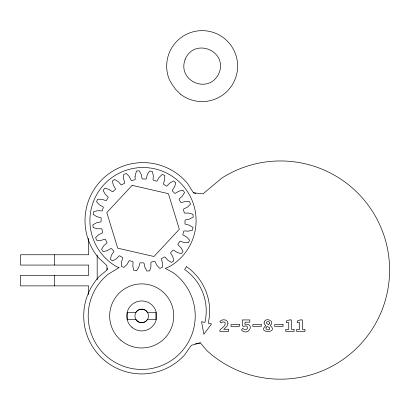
<?xml version="1.0" encoding="UTF-8"?>
<svg xmlns="http://www.w3.org/2000/svg" width="410" height="410" viewBox="0 0 410 410"><rect width="100%" height="100%" fill="white"/><g stroke="black" fill="none" stroke-linecap="round" stroke-linejoin="round"><path stroke-width="0.61" d="M107.087 269.908L106.825 265.465L98.385 257.649A57.994 57.994 0 0 1 105.959 175.982A57.994 57.994 0 0 1 187.621 183.562L193.453 192.813L203.027 193.833L221.959 177.981A109.111 109.111 0 0 1 367.119 203.734A109.111 109.111 0 0 1 354.117 350.586A109.111 109.111 0 0 1 206.691 350.437L200.346 342.857L191.316 345.307L184.602 354.957A57.994 57.994 0 0 1 102.679 358.822A57.994 57.994 0 0 1 98.815 276.899L107.087 269.908L107.215 268.084M195.38 343.887L200.346 342.857M193.453 192.813L195.852 193.351M97.175 255.005L97.175 279.769M88.657 238.215L88.657 254.759L20.5 254.759L20.5 265.065L88.657 265.065L88.657 275.32L20.5 275.32L20.5 285.872L88.657 285.872L88.657 294.713M54.581 254.759L54.581 265.065M54.581 275.32L54.581 285.872M135.003 176.725L135.228 179.073A0.61 0.61 0 0 1 134.741 179.785L131.8 180.492A0.61 0.61 0 0 1 131.046 180.077L129.263 176.536L126.331 173.471L123.743 174.46L123.615 178.704L124.666 182.527A0.61 0.61 0 0 1 124.379 183.342L121.719 184.782A0.61 0.61 0 0 1 120.883 184.582L118.244 181.62L114.615 179.416L112.376 181.046L113.35 185.176L115.353 188.6A0.61 0.61 0 0 1 115.287 189.456L113.088 191.542A0.61 0.61 0 0 1 112.232 191.562L108.916 189.379L104.842 188.195L103.1 190.348L105.109 194.084L107.927 196.872A0.61 0.61 0 0 1 108.086 197.717L106.508 200.3A0.61 0.61 0 0 1 105.683 200.541L101.916 199.296L97.672 199.204L96.55 201.73L99.456 204.821L102.9 206.789A0.61 0.61 0 0 1 103.274 207.562L102.413 210.463A0.61 0.61 0 0 1 101.68 210.909L97.718 210.678L93.598 211.688L93.167 214.425L96.77 216.659L100.609 217.664A0.61 0.61 0 0 1 101.167 218.315L101.091 221.344A0.61 0.61 0 0 1 100.496 221.964L96.611 222.763L92.896 224.808L93.183 227.56L97.247 228.785L101.214 228.759A0.61 0.61 0 0 1 101.921 229.246L102.628 232.188A0.61 0.61 0 0 1 102.218 232.947L98.672 234.725L95.607 237.662L96.601 240.245L100.839 240.378L104.668 239.327A0.61 0.61 0 0 1 105.478 239.609L106.923 242.274A0.61 0.61 0 0 1 106.718 243.109L103.756 245.744L101.557 249.372L103.182 251.612L107.312 250.643L110.736 248.639A0.61 0.61 0 0 1 111.592 248.701L113.678 250.899A0.61 0.61 0 0 1 113.698 251.76L111.52 255.071L110.331 259.146L112.483 260.888L116.22 258.879L119.013 256.06A0.61 0.61 0 0 1 119.853 255.901L122.436 257.485A0.61 0.61 0 0 1 122.677 258.305L121.432 262.072L121.339 266.315L123.871 267.443L126.962 264.537L128.924 261.088A0.61 0.61 0 0 1 129.698 260.719L132.599 261.575A0.61 0.61 0 0 1 133.05 262.308L132.82 266.269L133.829 270.39L136.561 270.825L138.795 267.217L139.8 263.379A0.61 0.61 0 0 1 140.451 262.82L143.479 262.897A0.61 0.61 0 0 1 144.1 263.492L144.904 267.376L146.944 271.097L149.696 270.805L150.921 266.746L150.9 262.779A0.61 0.61 0 0 1 151.382 262.067L154.329 261.36A0.61 0.61 0 0 1 155.083 261.775L156.861 265.316L159.797 268.381L162.38 267.392L162.514 263.148L161.463 259.325A0.61 0.61 0 0 1 161.75 258.51L164.41 257.07A0.61 0.61 0 0 1 165.245 257.27L167.88 260.232L171.508 262.436L173.748 260.806L172.779 256.675L170.775 253.252A0.61 0.61 0 0 1 170.842 252.396L173.035 250.31A0.61 0.61 0 0 1 173.896 250.29L177.207 252.473L181.281 253.657L183.024 251.504L181.02 247.768L178.196 244.98A0.61 0.61 0 0 1 178.037 244.134L179.621 241.551A0.61 0.61 0 0 1 180.446 241.311L184.208 242.561L188.451 242.648L189.579 240.122L186.673 237.031L183.224 235.068A0.61 0.61 0 0 1 182.855 234.289L183.716 231.389A0.61 0.61 0 0 1 184.449 230.943L188.405 231.173L192.526 230.164L192.961 227.427L189.353 225.192L185.515 224.188A0.61 0.61 0 0 1 184.956 223.537L185.038 220.513A0.61 0.61 0 0 1 185.627 219.888L189.512 219.089L193.233 217.044L192.946 214.292L188.882 213.067L184.915 213.092A0.61 0.61 0 0 1 184.203 212.605L183.501 209.664A0.61 0.61 0 0 1 183.911 208.905L187.457 207.127L190.517 204.19L189.528 201.607L185.284 201.474L181.461 202.525A0.61 0.61 0 0 1 180.651 202.243L179.206 199.583A0.61 0.61 0 0 1 179.406 198.748L182.373 196.108L184.572 192.48L182.942 190.24L178.811 191.214L175.388 193.218A0.61 0.61 0 0 1 174.532 193.151L172.451 190.952A0.61 0.61 0 0 1 172.431 190.096L174.609 186.781L175.793 182.706L173.64 180.964L169.904 182.973L167.116 185.791A0.61 0.61 0 0 1 166.27 185.95L163.692 184.367A0.61 0.61 0 0 1 163.446 183.547L164.697 179.78L164.789 175.536L162.257 174.409L159.167 177.315L157.204 180.764A0.61 0.61 0 0 1 156.43 181.138L153.524 180.277A0.61 0.61 0 0 1 153.079 179.544L153.309 175.583L152.3 171.462L149.563 171.026L147.328 174.634L146.329 178.473A0.61 0.61 0 0 1 145.673 179.032L142.649 178.955A0.61 0.61 0 0 1 142.024 178.36L141.224 174.475L139.185 170.755L136.427 171.047L135.003 176.725M242.74 319.933L242.433 325.771L243.612 326.534C244.78 325.755 246.712 325.627 247.517 326.965L247.512 328.512C246.405 330.158 243.945 329.558 242.705 328.389L241.505 330.076C248.578 336.912 255.394 322.757 244.852 324.351L245.047 322.188L249.813 322.188L249.813 319.933L242.74 319.933M264.153 322.204L264.204 323.756L265.772 325.699C256.501 333.586 279.558 333.366 270.134 325.407C275.751 321.496 265.624 316.633 264.153 322.204M227.98 323.387C227.77 325.976 225.459 327.692 223.742 329.368L228.58 329.225L228.58 331.475L219.909 331.475L219.909 329.953C221.651 327.903 226.704 325.591 224.941 322.255L222.881 321.896L221.215 322.988L219.78 321.553C221.938 318.647 227.996 319.19 227.98 323.387M269.59 323.059L268.719 324.751L266.587 323.531L266.541 322.311C267.258 321.05 269.672 321.476 269.59 323.059M265.977 327.687L266.049 328.902C266.813 330.055 268.883 330.224 269.683 329.04L269.606 327.733L267.028 326.386L265.977 327.687M185.223 59.183C176.643 81.38 209.377 95.115 219.073 73.036C227.857 50.825 194.53 37.187 185.223 59.183M136.668 311.344L135.946 312.384L127.618 312.384L127.618 319.672L135.976 319.61C138.395 323.633 144.935 323.746 147.339 319.672L155.897 319.672L155.897 312.384L147.508 312.384C145.34 308.587 139.538 308.053 136.668 311.344M186.545 266.695L184.597 269.493A50.399 50.399 0 0 1 204.897 322.414L201.571 321.671L203.857 334.268L211.539 323.936L208.213 323.193A53.807 53.807 0 0 0 186.545 266.695M132.153 185.346L106.795 212.585L117.706 248.163L153.975 256.506L179.334 229.267L168.423 193.689L132.153 185.346M119.023 267.643L108.225 274.193A53.51 53.51 0 0 0 103.048 352.928A53.51 53.51 0 0 0 181.937 351.221A53.51 53.51 0 0 0 173.358 272.783L165.281 268.35L169.55 266.582A53.09 53.09 0 0 0 183.67 186.478A53.09 53.09 0 0 0 102.336 186.478A53.09 53.09 0 0 0 116.46 266.582L119.023 267.643M289.46 319.933L286.349 320.989L286.349 322.644L288.753 322.644L288.753 329.312L285.785 329.312L285.785 331.475L294.042 331.475L294.042 329.312L291.423 329.312L291.423 319.933L289.46 319.933M300.366 319.933L297.26 320.989L297.26 322.644L299.659 322.644L299.659 329.312L296.696 329.312L296.696 331.475L304.948 331.475L304.948 329.312L302.329 329.312L302.329 319.933L300.366 319.933M239.394 324.535L231.035 324.535L231.035 326.427L239.394 326.427L239.394 324.535M261.211 324.535L252.847 324.535L252.847 326.427L261.211 326.427L261.211 324.535M283.023 324.535L274.664 324.535L274.664 326.427L283.023 326.427L283.023 324.535M180.672 94.346L175.588 89.303L172.256 84.665L169.433 79.822A35.475 35.475 0 0 1 200.454 30.678A35.475 35.475 0 0 1 236.027 76.634A35.475 35.475 0 0 1 180.672 94.346M132.005 327.37A15.001 15.001 0 0 0 156.471 318.616A15.001 15.001 0 0 0 136.658 301.806A15.001 15.001 0 0 0 132.005 327.37M120.981 340.361A32.041 32.041 0 0 0 173.235 321.671A32.041 32.041 0 0 0 130.918 285.76A32.041 32.041 0 0 0 120.981 340.361M137.124 320.974A6.816 6.816 0 0 0 148.369 317.381A6.816 6.816 0 0 0 139.636 309.437A6.816 6.816 0 0 0 137.124 320.974"/></g></svg>
